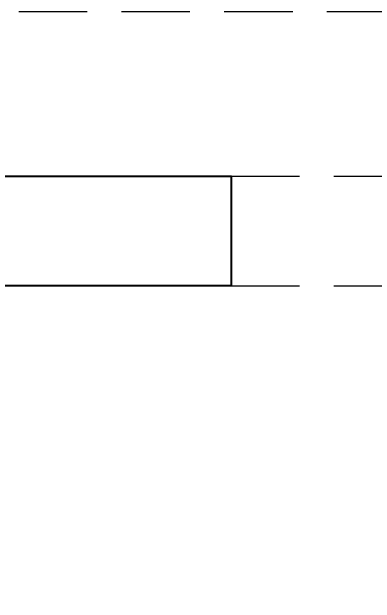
# Model space of a CAD drawing. Header units: centimetres. Extents: x 31 to 22766, y 238 to 3306.
# Drawn here: x 2092 to 2158.3, y 2194.1 to 2302 of the extents above; entities that cross this region are included whole.
import ezdxf

# ---------------------------------------------------------------- set-up
doc = ezdxf.new("R2010")
doc.units = ezdxf.units.CM
doc.linetypes.add('ACAD_ISO07W100', pattern=[3, 0, -3])
doc.linetypes.add('HIDDEN', pattern=[0.375, 0.25, -0.125])
doc.layers.add('00_BORDA_DUVAR', color=8, linetype='Continuous', lineweight=40)
doc.layers.add('00_BORDA_SIVA', color=5, linetype='Continuous', lineweight=25)
doc.layers.add('izdüşüm', color=8, linetype='ACAD_ISO07W100')

# ---------------------------------------------------------------- blocks, each defined once
blk = doc.blocks.new('DUVAR PLANI')
at = {"layer": '00_BORDA_DUVAR', "lineweight": 40}
blk.add_lwpolyline([(36300.64, 6772.62), (36255.64, 6772.62), (36255.64, 6792.62), (36410.64, 6792.62), (36410.64, 6772.62), (36320.64, 6772.62)], dxfattribs=at)
at = {"layer": '00_BORDA_SIVA', "color": 251, "linetype": 'HIDDEN', "ltscale": 50}
for p, q in [((36410.64, 6792.62), (36560.64, 6792.62)), ((36410.64, 6772.62), (36560.64, 6772.62))]:
    blk.add_line(p, q, dxfattribs=at)

msp = doc.modelspace()

# ---------------------------------------------------------------- linework, layer by layer
at = {"layer": 'izdüşüm', "color": 251, "linetype": 'HIDDEN', "ltscale": 50}
msp.add_lwpolyline([(557.03, 772.03), (3737.03, 772.03), (3737.03, 2302.03), (557.03, 2302.03)], close=True, dxfattribs=at)

# ---------------------------------------------------------------- block references
msp.add_blockref('DUVAR PLANI', (-34278.61, -4520.59))

doc.saveas('drawing.dxf')
